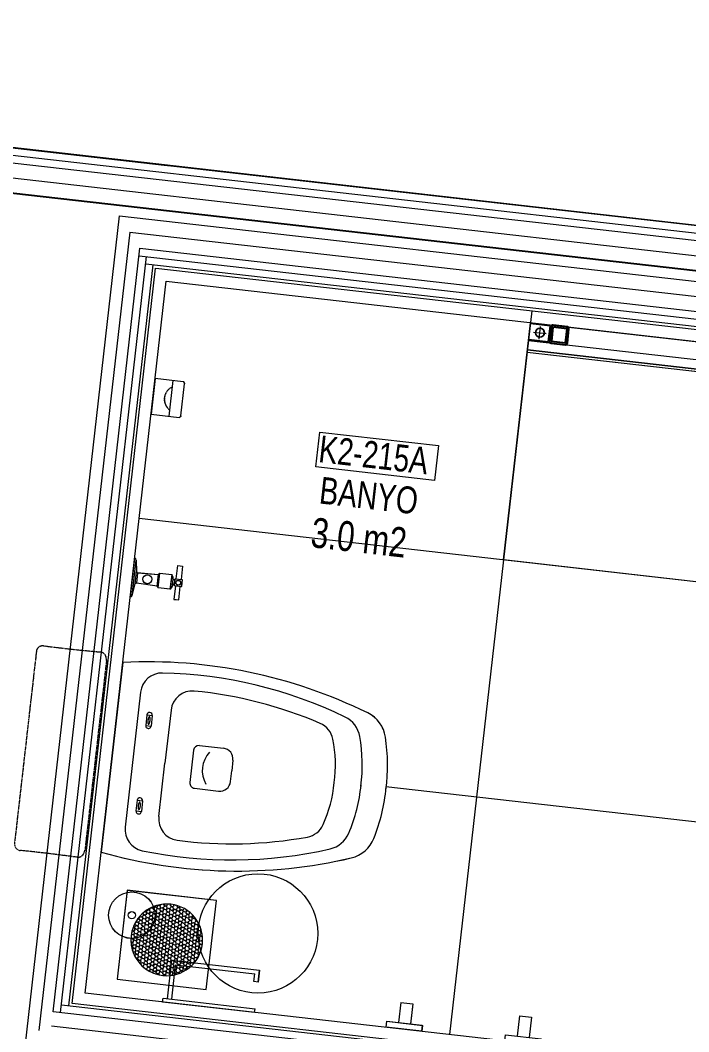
# Model space of a CAD drawing. Header units: millimetres. Extents: x 26282 to 30760, y 1404 to 4574.
# Drawn here: x 29489.9 to 29601.8, y 3844.7 to 4014.1 of the extents above; entities that cross this region are included whole.
import ezdxf

# ---------------------------------------------------------------- set-up
doc = ezdxf.new("R2010")
doc.units = ezdxf.units.MM
doc.header["$LTSCALE"] = 0.25
doc.set_wipeout_variables(frame=1)
doc.linetypes.add('HIDDEN', pattern=[0.375, 0.25, -0.125])
doc.linetypes.add('HIDDEN2', pattern=[4.7625, 3.175, -1.5875])
for name, color, linetype, lineweight in [('(YP-ZC) A-FURNITURE', 33, 'Continuous', 20), ('(YP-ZC) A-LW13', 148, 'Continuous', 13), ('(YP-ZC) A-SANITARY', 120, 'Continuous', 20), ('AB-DUV', 4, 'Continuous', 50), ('FLOOR_MARBLE (3RDF)', 67, 'Continuous', 13), ('FLOOR_METAL (3RDF)', 252, 'Continuous', 13), ('FURNITURE (3RDF)', 43, 'Continuous', 20), ('ID-ALCIPAN', 124, 'Continuous', 20), ('ID-HATCH', 252, 'Continuous', 18), ('LIGHTENING FIXTURE (3RDF)', 50, 'Continuous', 20), ('METAL PROFILE (3RDF)', 251, 'Continuous', 18), ('MIRROR (3RDF)', 150, 'Continuous', 9), ('SANITARY (3RDF)', 153, 'Continuous', 20), ('SANITARY-ACCESSORIES(3RDF)', 2, 'Continuous', 9), ('TEXT-GNRL (3RDF)', 254, 'Continuous', 15), ('WALL CLADDING (3RDF)', 43, 'Continuous', 13), ('WALLPAPER (3RDF)', 63, 'Continuous', 13)]:
    doc.layers.add(name, color=color, linetype=linetype, lineweight=lineweight)
doc.layers.add('ID-PROFIL', color=145, linetype='Continuous')
doc.layers.add('WALL COVERING_MARBLE (3RDF)', color=246, linetype='Continuous')
doc.styles.add('M-IKI-50', font='arial.ttf', dxfattribs={"width": 0.75, "height": 10})
doc.styles.add('M-UC-50', font='arial.ttf', dxfattribs={"width": 0.75, "height": 15})
doc.linetypes.add('BATTING', pattern='A,0.0001,-0.1,[134,ltypeshp.shx,S=0.1,R=0,X=-0.1,Y=0],-0.2,[134,ltypeshp.shx,S=0.1,R=180,X=0.1,Y=0],-0.1', length=0.4001)

# ---------------------------------------------------------------- blocks, each defined once
blk = doc.blocks.new('toilet-8')
at = {"linetype": 'HIDDEN2', "ltscale": 0.75}
for p, q in [((179.6, 146.9), (-179.6, 146.9)), ((177.8, 15.4), (-177.8, 15.3))]:
    blk.add_line(p, q, dxfattribs=at)
for centre, radius, start, end in [((-3287.8, 98.6), 3096.4, 358.6996, 0.6706), ((-179.6, 134.9), 12, 90, 180.4563), ((179.6, 134.9), 12, 359.5437, 90), ((3286.3, 98.6), 3094.9, 179.3293, 181.2997), ((-180, 28.3), 12.2, 180, 258.5511), ((180, 28.4), 12.2, 281.4485, 0)]:
    blk.add_arc(centre, radius, start, end, dxfattribs=at)
at = {"ltscale": 0.75}
for start, end in [(257.5234, 257.8437), (282.1814, 282.5025)]:
    blk.add_arc((-0.2, 839.8), 843.4, start, end, dxfattribs=at)
blk.add_wipeout([(186.2, -249.7), (189.7, -191), (189.4, -132.2), (185.4, -73.6), (177.8, -15.3), (-177.8, -15.4), (-185.4, -73.7), (-189.4, -132.3), (-189.6, -191), (-186.2, -249.7), (-179.9, -302.6), (-168.2, -365.8), (-153.8, -422.7), (-135.7, -478.6), (-119.9, -502.6), (-94.8, -516.4), (-47, -525.7), (0, -528.2), (47, -525.7), (94.8, -516.4), (119.9, -502.6), (135.8, -478.6), (153.8, -422.7), (168.2, -365.7), (179, -308)])
for p, q in [((177.8, -15.3), (-177.8, -15.4)), ((126.6, -54.3), (-126.6, -54.3)), ((-94.2, -70.8), (-94.2, -80.8)), ((-74.2, -70.8), (-94.2, -70.8)), ((-94.2, -70.8), (-94.2, -80.8)), ((-74.2, -70.8), (-74.2, -80.8)), ((-74.2, -70.8), (-74.2, -80.8)), ((85.8, -70.8), (65.8, -70.8)), ((65.8, -70.8), (65.8, -80.8)), ((85.8, -70.8), (85.8, -80.8)), ((-74.2, -80.8), (-94.2, -80.8)), ((85.8, -80.8), (65.8, -80.8)), ((-99.8, -114.3), (0, -114.3)), ((99.8, -114.3), (0, -114.3)), ((30, -164.3), (-30, -164.3)), ((30, -164.3), (-30, -164.3)), ((-40, -174.3), (-40, -219.3)), ((-40, -174.3), (-40, -219.3)), ((40, -174.3), (40, -219.3)), ((40, -174.3), (40, -219.3)), ((-20, -239.3), (0, -239.3)), ((-20, -239.3), (0, -239.3)), ((20, -239.3), (0, -239.3)), ((20, -239.3), (0, -239.3))]:
    blk.add_line(p, q)
for points in [[(-84.2, -77.8, 0.029458), (-81.3, -77.6, 0.040147), (-79.2, -77.2, 0.081563), (-77.5, -76.4, 0.246563), (-77.2, -75.8, 0.246563), (-77.5, -75.2, 0.081563), (-79.2, -74.4, 0.040147), (-81.3, -74, 0.029458), (-84.2, -73.8, 0.029458), (-87.1, -74, 0.040147), (-89.1, -74.4, 0.081563), (-90.9, -75.2, 0.246563), (-91.2, -75.8, 0.246563), (-90.9, -76.4, 0.081563), (-89.1, -77.2, 0.040147), (-87.1, -77.6, 0.029458)], [(75.8, -77.8, 0.029458), (78.7, -77.6, 0.040147), (80.8, -77.2, 0.081563), (82.5, -76.4, 0.246563), (82.8, -75.8, 0.246563), (82.5, -75.2, 0.081563), (80.8, -74.4, 0.040147), (78.7, -74, 0.029458), (75.8, -73.8, 0.029458), (72.9, -74, 0.040147), (70.9, -74.4, 0.081563), (69.1, -75.2, 0.246563), (68.8, -75.8, 0.246563), (69.1, -76.4, 0.081563), (70.9, -77.2, 0.040147), (72.9, -77.6, 0.029458)]]:
    blk.add_lwpolyline(points, format="xyb", close=True)
for centre, radius, start, end in [((740.1, -165.6), 930.1, 170.7059, 199.665), ((-740.1, -165.6), 930.1, 340.335, 9.299), ((-126.6, -94.3), 40, 90, 174.699), ((126.6, -94.3), 40, 5.301, 90), ((-94.2, -75.8), 5, 90, 270), ((-74.2, -75.8), 5, 270, 90), ((65.8, -75.8), 5, 90, 270), ((85.8, -75.8), 5, 270, 90), ((646.4, -166), 816.3, 174.699, 199.4195), ((-646.4, -166), 816.3, 340.5805, 5.301), ((-99.8, -154.3), 40, 90, 177.9801), ((99.8, -154.3), 40, 2.0199, 90), ((646.4, -166), 786.3, 179.0431, 196.7797), ((-30, -174.3), 10, 90, 180), ((-30, -174.3), 10, 90, 180), ((30, -174.3), 10, 0, 90), ((30, -174.3), 10, 0, 90), ((-646.4, -166), 786.3, 343.2203, 0.9569), ((0, -234.5), 50, 53.1301, 126.8699), ((-20, -219.3), 20, 180, 270), ((-20, -219.3), 20, 180, 270), ((20, -219.3), 20, 270, 0), ((20, -219.3), 20, 270, 0), ((-68.1, -381.5), 40, 196.7797, 252.4588), ((68.1, -381.5), 40, 287.5412, 343.2203), ((-4.2, -179.2), 252.1, 252.4588, 270.9518), ((4.2, -179.2), 252.1, 269.0482, 287.5412), ((-76.3, -420.8), 50, 199.4195, 253.3801), ((76.3, -420.8), 50, 286.6199, 340.5805), ((-4.2, -179.2), 302.1, 253.3801, 270.9518), ((4.2, -179.2), 302.1, 269.0482, 286.6199), ((-79.2, -458.4), 60, 199.665, 254.9779), ((79.3, -458.4), 60, 285.0221, 340.335), ((-4.2, -178.7), 349.6, 254.9779, 270.9518), ((4.2, -178.7), 349.6, 269.0482, 285.0221)]:
    blk.add_arc(centre, radius, start, end)
blk = doc.blocks.new('A$C6BA37630')
for p, q in [((200, 260.2), (200, 139.8)), ((139.8, 200), (260.2, 200))]:
    blk.add_line(p, q)
for radius in [200, 185, 37.5, 23]:
    blk.add_circle((200, 200), radius)
blk = doc.blocks.new('40x40 profil')
at = {"layer": 'ID-PROFIL'}
h = blk.add_hatch(color=256, dxfattribs=at)
h.paths.add_polyline_path([(1.6, 4), (-1.6, 4, 0.414214), (-2, 3.6), (-2, 0.4, 0.414214), (-1.6, 0), (1.6, 0, 0.414214), (2, 0.4), (2, 3.6, 0.414214)])
h.paths.add_polyline_path([(1.6, 3.6), (-1.6, 3.6), (-1.6, 0.4), (1.6, 0.4)], flags=16)
blk.add_lwpolyline([(1.6, 4), (-1.6, 4, 0.414214), (-2, 3.6), (-2, 0.4, 0.414214), (-1.6, 0), (1.6, 0, 0.414214), (2, 0.4), (2, 3.6, 0.414214)], format="xyb", close=True, dxfattribs=at)
blk.add_lwpolyline([(1.6, 3.6), (-1.6, 3.6), (-1.6, 0.4), (1.6, 0.4)], close=True, dxfattribs=at)
blk = doc.blocks.new('BANYOTEZGAH-214-215')
at = {"layer": '(YP-ZC) A-FURNITURE', "elevation": 0}
blk.add_lwpolyline([(3.18, 39.78), (3.18, 0), (43.18, 0), (43.18, 100), (3.18, 100), (3.18, 60.22)], dxfattribs=at)
at = {"layer": 'LIGHTENING FIXTURE (3RDF)'}
for p, q in [((41.68, 99.32, 0), (41.68, 97.22, 0)), ((40.63, 98.27, 0), (42.73, 98.27, 0)), ((40.63, 1.73, 0), (42.73, 1.73, 0)), ((41.68, 0.68, 0), (41.68, 2.78, 0))]:
    blk.add_line(p, q, dxfattribs=at)
for centre in [(41.68, 98.27, 0), (41.68, 1.73, 0)]:
    blk.add_circle(centre, 0.75, dxfattribs=at)
at = {"layer": 'MIRROR (3RDF)', "elevation": 0}
blk.add_lwpolyline([(38.18, 0), (38.58, 0), (38.58, 100), (38.18, 100)], close=True, dxfattribs=at)
at = {"layer": 'MIRROR (3RDF)', "color": 8, "extrusion": (-3.12201e-07, 1.27097e-10, 1), "elevation": 0}
blk.add_lwpolyline([(40.38, 96.7), (42.98, 96.7), (42.98, 100), (43.18, 100), (43.18, 96.5), (40.18, 96.5), (40.18, 100), (40.38, 100)], close=True, dxfattribs=at)
at = {"layer": 'MIRROR (3RDF)', "color": 8, "extrusion": (-3.12201e-07, -1.27097e-10, 1), "elevation": 0}
blk.add_lwpolyline([(40.38, 3.3), (42.98, 3.3), (42.98, 0), (43.18, 0), (43.18, 3.5), (40.18, 3.5), (40.18, 0), (40.38, 0)], close=True, dxfattribs=at)
at = {"layer": 'WALL CLADDING (3RDF)', "elevation": 0}
blk.add_lwpolyline([(38.58, 0), (40.18, 0), (40.18, 100), (38.58, 100)], close=True, dxfattribs=at)
at = {"layer": '(YP-ZC) A-SANITARY', "extrusion": (0, 4.79947e-07, -1), "xscale": 0.0900000000000004, "yscale": 0.0900000000000004, "zscale": -0.0900000000000004, "rotation": 270}
blk.add_blockref('A$C6BA37630', (-36, 68, 0), dxfattribs=at)
at = {"layer": 'METAL PROFILE (3RDF)', "xscale": 0.7499999999863942, "yscale": 0.7499999999863942, "zscale": 0.7499999999863942, "rotation": 90}
blk.add_blockref('40x40 profil', (43.18, 95, 0), dxfattribs=at)
at = {"layer": 'METAL PROFILE (3RDF)', "extrusion": (0, 0, -1), "xscale": 0.7499999999863942, "yscale": 0.7499999999863942, "zscale": -0.7499999999863942, "rotation": 270}
for p in [(-43.18, 50, 0), (-43.18, 5, 0)]:
    blk.add_blockref('40x40 profil', p, dxfattribs=at)
blk = doc.blocks.new('A$C055F08BB')
for radius in [3.9, 0.6]:
    blk.add_circle((3.9, 3.9), radius)
blk = doc.blocks.new('A$C68A34A02')
for p, q in [((0, 7.1), (15.5, 7.1)), ((0, 7.1), (0, 6.5)), ((15.5, 7.1), (15.5, 6.5)), ((0, 6.5), (15.5, 6.5)), ((0.7, 0), (0.7, 6.5)), ((1.4, 0.7), (1.4, 6.5)), ((15.5, 2), (14.8, 2)), ((14.8, 2), (14.8, 0.7)), ((15.5, 2), (15.5, 0)), ((15.5, 0), (15.5, 2)), ((1.4, 0.7), (14.8, 0.7)), ((0.7, 0), (15.5, 0))]:
    blk.add_line(p, q)
blk = doc.blocks.new('Trap - Trap1-5318465-Floor Plan_H_06_Sixth Floor')
h = blk.add_hatch()
h.set_pattern_fill('HEX', color=253)
h.set_pattern_definition([(0, (126438.354, 1242.9096), (0, 5.49926132), [3.175, -6.35]), (120, (126438.354, 1242.9096), (-4.7625, -2.74963066), [3.175, -6.35]), (60, (126441.529, 1242.9096), (-4.7625, 2.74963066), [3.175, -6.35])])
edge = h.paths.add_edge_path()
edge.add_arc((0, 0), 60, 0, 180)
edge.add_arc((0, 0), 60, 180, 360)
at = {"color": 253}
for p, q in [((75, 75), (-75, 75)), ((-75, 75), (-75, -75)), ((75, -75), (75, 75)), ((-75, -75), (75, -75))]:
    blk.add_line(p, q, dxfattribs=at)
for start, end in [(0, 180), (180, 0)]:
    blk.add_arc((0, 0), 60, start, end, dxfattribs=at)
blk = doc.blocks.new('A$C7D3635DC')
at = {"linetype": 'Continuous', "lineweight": 0}
for p, q in [((-0.23, 3.01), (-0.51, 1.03)), ((-0.23, 3.01), (-0.23, -2.95)), ((0.04, 3.28), (0.04, -3.22)), ((-7.06, 0.43), (-6.76, 0.43)), ((-6.41, -1.22), (-6.41, 1.28)), ((-6.41, 1.28), (-4.41, 1.28)), ((-4.41, 1.28), (-4.41, -1.22)), ((-7.06, -0.37), (-6.76, -0.37)), ((-4.41, -1.22), (-6.41, -1.22)), ((-0.23, -2.95), (-0.51, -0.97))]:
    blk.add_line(p, q, dxfattribs=at)
for p, q in [((-6.76, 0.55), (-6.76, -0.48)), ((-6.69, 0.8), (-6.41, 1.28)), ((-4.21, 1.08), (-4.41, 1.28)), ((-4.21, 1.08), (-4.21, -1.02)), ((-4.21, 0.99), (-0.71, 0.88)), ((-6.69, -0.74), (-6.41, -1.22)), ((-4.21, -1.02), (-4.41, -1.22)), ((-4.21, -0.93), (-0.71, -0.82))]:
    blk.add_line(p, q)
at = {"linetype": 'Continuous', "lineweight": 0, "flags": 128}
for points in [[(-7.26, 0.63), (-7.26, 2.88), (-8.06, 2.88), (-8.06, 0.63)], [(-7.26, -0.57), (-7.26, -2.82), (-8.06, -2.82), (-8.06, -0.57)]]:
    blk.add_lwpolyline(points, dxfattribs=at)
at = {"linetype": 'Continuous', "lineweight": 0}
blk.add_lwpolyline([(-7.08, -0.57), (-8.24, -0.57, -0.414214), (-8.26, -0.55), (-8.26, 0.61, -0.414214), (-8.24, 0.63), (-7.08, 0.63, -0.414214), (-7.06, 0.61), (-7.06, -0.55, -0.414214)], format="xyb", close=True, dxfattribs=at)
blk.add_lwpolyline([(-0.51, 1.03), (-0.51, -0.97), (-0.71, -0.82), (-0.71, 0.88)], close=True, dxfattribs=at)
blk.add_circle((-7.66, 0.03), 0.4, dxfattribs=at)
at = {"ltscale": 0.5}
blk.add_circle((-2.46, 0.03), 0.75, dxfattribs=at)
at = {"linetype": 'Continuous', "lineweight": 0}
for centre, radius, start, end in [((0.04, 3.01), 0.271, 90, 180), ((-7.66, 0.03), 0.65, 157.3801, 202.6199), ((0.04, -2.95), 0.271, 180, 270)]:
    blk.add_arc(centre, radius, start, end, dxfattribs=at)
for centre, start, end in [((-6.26, 0.55), 149.6579, 180), ((-6.26, -0.48), 180, 210.3421)]:
    blk.add_arc(centre, 0.5, start, end)
blk = doc.blocks.new('A$C6FF01A94')
at = {"layer": 'SANITARY-ACCESSORIES(3RDF)'}
for p, q in [((0, 0), (0, 4.7)), ((0.3, 5), (5.7, 5)), ((6, 4.7), (6, 0)), ((6, 3), (0, 3)), ((6, 0), (0, 0))]:
    blk.add_line(p, q, dxfattribs=at)
for centre, start, end in [((0.3, 4.7), 90, 180), ((5.7, 4.7), 0, 90)]:
    blk.add_arc(centre, 0.3, start, end, dxfattribs=at)
at = {"layer": 'SANITARY-ACCESSORIES(3RDF)', "linetype": 'HIDDEN'}
blk.add_arc((3, 4.21), 2.28, 211.8906, 328.1094, dxfattribs=at)
blk = doc.blocks.new('A$C1F2C7FBF')
for p, q in [((-0.006, 1), (-0.006, 2)), ((-0.006, 2), (1.699, 2)), ((-0.006, 1), (1.699, 1))]:
    blk.add_line(p, q)
blk.add_lwpolyline([(1.699, 3), (2.199, 3), (2.199, 0), (1.699, 0)], close=True)
blk = doc.blocks.new('A$C187D15ED')
at = {"layer": '(YP-ZC) A-LW13', "ltscale": 0.25}
for p, q in [((9920.27, 3637.1, 0), (9936.08, 3776.28, 0)), ((9920.27, 3637.09, 0), (9936.09, 3776.28, 0)), ((9920.27, 3637.1, 0), (9936.08, 3776.28, 0)), ((9920.27, 3637.09, 0), (9936.09, 3776.28, 0)), ((9936.1, 3776.28, 0), (10126.76, 3754.61, 0))]:
    blk.add_line(p, q, dxfattribs=at)
at = {"layer": 'FLOOR_MARBLE (3RDF)', "elevation": 0}
for points in [[(10005.13, 3760.38), (9991.35, 3639.18)], [(10099.76, 3707.36), (9939.39, 3725.6)]]:
    blk.add_lwpolyline(points, dxfattribs=at)
at = {"layer": 'FLOOR_MARBLE (3RDF)'}
blk.add_lwpolyline([(10095.3, 3667.62), (9934.93, 3685.86)], dxfattribs=at)
at = {"layer": 'ID-ALCIPAN', "ltscale": 0.25}
for p, q in [((10127.81, 3763.8, 0), (9729.56, 3809.06, 0)), ((9944.09, 3784.68, 0), (9729.56, 3809.06, 0)), ((10127.67, 3762.56, 0), (9729.42, 3807.82, 0)), ((10127.53, 3761.32, 0), (9729.28, 3806.58, 0)), ((9924.97, 3642.99, 0), (9939.5, 3770.86, 0)), ((9924.97, 3642.99, 0), (9939.5, 3770.86, 0)), ((9939.51, 3770.86, 0), (10109.81, 3751.51, 0)), ((9926.21, 3642.85, 0), (9940.6, 3769.48, 0)), ((9926.21, 3642.85, 0), (9940.6, 3769.48, 0)), ((9939.36, 3769.62, 0), (10108.43, 3750.41, 0)), ((9940.47, 3768.23, 0), (10107.05, 3749.3, 0)), ((9927.59, 3643.95, 0), (9941.7, 3768.09, 0)), ((9927.59, 3643.95, 0), (9941.7, 3768.09, 0)), ((10017.19, 3632.51), (9924.97, 3642.99)), ((10018.57, 3633.61), (9926.35, 3644.09))]:
    blk.add_line(p, q, dxfattribs=at)
at = {"layer": 'ID-HATCH', "linetype": 'BATTING', "lineweight": 0, "ltscale": 4.5}
for p, q in [((10127.24, 3758.83, 0), (9728.99, 3804.09, 0)), ((9937.79, 3773.57, 0), (9922.6, 3639.84, 0)), ((9937.79, 3773.57, 0), (9922.6, 3639.84, 0)), ((9937.8, 3773.57, 0), (10111.67, 3753.81, 0)), ((10015.67, 3630.22), (9924.69, 3640.55))]:
    blk.add_line(p, q, dxfattribs=at)
at = {"layer": 'ID-PROFIL'}
blk.add_line((10126.96, 3756.35, 0), (9728.71, 3801.61, 0), dxfattribs=at)
at = {"layer": 'TEXT-GNRL (3RDF)', "linetype": 'Continuous', "elevation": 0}
blk.add_lwpolyline([(9969.64, 3740.06), (9989.5, 3737.81), (9988.83, 3731.98), (9968.98, 3734.24)], close=True, dxfattribs=at)
at = {"layer": 'WALL COVERING_MARBLE (3RDF)', "lineweight": 0}
for p, q in [((9928.14, 3644.35, 0), (9942.14, 3767.54, 0)), ((9942.15, 3767.54, 0), (10106.5, 3748.86, 0)), ((9930.35, 3646.11, 0), (9943.9, 3765.33, 0)), ((9943.91, 3765.33, 0), (10104.27, 3747.1, 0)), ((10021.33, 3635.77), (9930.35, 3646.11, 0)), ((10019.12, 3634.01), (9928.14, 3644.35, 0))]:
    blk.add_line(p, q, dxfattribs=at)
at = {"layer": 'WALLPAPER (3RDF)'}
for p in [(10125.1, 3764.21, 0), (9944.1, 3784.78, 0)]:
    blk.add_line(p, (9732.55, 3808.82, 0), dxfattribs=at)
at = {"layer": 'FURNITURE (3RDF)', "xscale": -0.9999999999999994, "rotation": 263.5167870217372}
blk.add_blockref('BANYOTEZGAH-214-215', (10000.04, 3715.49, 0), dxfattribs=at)
at = {"layer": 'SANITARY (3RDF)', "linetype": 'Continuous', "lineweight": 5, "extrusion": (-3.47381e-08, 3.93321e-09, 1), "rotation": 173.5402151227802}
blk.add_blockref('A$C7D3635DC', (9938.32, 3715.74, 0), dxfattribs=at)
at = {"layer": 'SANITARY-ACCESSORIES(3RDF)'}
for name, p, xscale, rotation in [('A$C6FF01A94', (9941.38, 3743.07, 0), -1, 263.5402151227804), ('A$C68A34A02', (9944.11, 3651.69, 0), -0.9999999999999872, 173.5167870217371)]:
    blk.add_blockref(name, p, dxfattribs=dict(at, xscale=xscale, rotation=rotation))
at = {"layer": 'SANITARY-ACCESSORIES(3RDF)', "xscale": 1.999999999999998, "yscale": 1.999999999999998, "zscale": 1.999999999999998, "rotation": 263.5167870217372}
for p in [(9981.21, 3644.76, 0), (10001.09, 3642.5, 0)]:
    blk.add_blockref('A$C1F2C7FBF', p, dxfattribs=at)
at = {"layer": 'TEXT-GNRL (3RDF)', "linetype": 'Continuous', "width": 0.75}
for s, height, style, p in [('K2-215A', 4.5, 'M-UC-50', (9969.27, 3735.06, 0)), ('BANYO', 4.5, 'M-UC-50', (9969.38, 3728.14, 0)), ('3.0 m2', 5, 'M-IKI-50', (9967.94, 3720.83, 0))]:
    blk.add_text(s, height=height, rotation=353.5168, dxfattribs=dict(at, style=style)).set_placement(p)
at = {"layer": 'SANITARY (3RDF)', "linetype": 'Continuous', "lineweight": 5, "xscale": 0.0900000000000001, "yscale": 0.0900000000000001, "zscale": 0.0900000000000001, "rotation": 83.50125062346379}
blk.add_blockref('toilet-8', (9933.47, 3685.76, 0), dxfattribs=at)
at = {"layer": 'SANITARY-ACCESSORIES(3RDF)'}
blk.add_circle((9959.27, 3656.1, 0), 10, dxfattribs=at)
at = {"layer": 'FLOOR_METAL (3RDF)', "xscale": 0.1000000000000618, "yscale": 0.1000000000000618, "zscale": 0.1000000000000618, "rotation": 83.51678702173723}
blk.add_blockref('Trap - Trap1-5318465-Floor Plan_H_06_Sixth Floor', (9944, 3655.02, 0), dxfattribs=at)
at = {"layer": 'SANITARY-ACCESSORIES(3RDF)', "rotation": 353.5168917985383}
blk.add_blockref('A$C055F08BB', (9933.84, 3655.72, 0), dxfattribs=at)

msp = doc.modelspace()

# ---------------------------------------------------------------- block references
at = {"layer": 'AB-DUV', "ltscale": 100}
msp.add_blockref('A$C187D15ED', (19570.424, 205.028, 5.126), dxfattribs=at)

# ---------------------------------------------------------------- next in the draw order: hatches: boundary and pattern name
at = {"layer": 'FLOOR_METAL (3RDF)'}
h = msp.add_hatch(dxfattribs=at)
h.set_pattern_fill('HEX', color=253, scale=0.1, angle=83.51679)
h.set_pattern_definition([(83.516787, (30818.5699, 16437.05734), (-0.546409343, 0.062093316), [0.3175, -0.635]), (203.516787, (30818.5699, 16437.05734), (0.219430282, -0.50425103), [0.3175, -0.635]), (143.516787, (30818.60574, 16437.3728), (-0.32697906, -0.442157714), [0.3175, -0.635])])
edge = h.paths.add_edge_path()
edge.add_arc((29514.424, 3860.046), 6, 83.51679, 263.51679)
edge.add_arc((29514.424, 3860.046), 6, 263.51679, 443.51679)
at = {"layer": 'ID-PROFIL'}
h = msp.add_hatch(color=256, dxfattribs=at)
h.paths.add_polyline_path([(29578.779, 3960.012), (29581.164, 3959.741, 0.4142136), (29581.496, 3960.005), (29581.767, 3962.39, 0.4142136), (29581.502, 3962.721), (29579.118, 3962.992, 0.4142136), (29578.786, 3962.728), (29578.515, 3960.344, 0.4142136)])
h.paths.add_polyline_path([(29578.813, 3960.31), (29581.198, 3960.039), (29581.469, 3962.423), (29579.084, 3962.694)], flags=16)

# ---------------------------------------------------------------- next in the draw order: linework, layer by layer
at = {"layer": '(YP-ZC) A-FURNITURE', "elevation": 5.126}
msp.add_lwpolyline([(29610.354, 3919.185), (29570.825, 3923.677), (29575.342, 3963.422), (29674.702, 3952.13), (29670.186, 3912.386), (29630.656, 3916.878)], dxfattribs=at)
at = {"layer": 'FLOOR_METAL (3RDF)', "color": 253}
for p, q in [((29507.819, 3868.344, 5.126), (29506.125, 3853.44, 5.126)), ((29522.723, 3866.651, 5.126), (29507.819, 3868.344, 5.126)), ((29521.029, 3851.747, 5.126), (29522.723, 3866.651, 5.126)), ((29506.125, 3853.44, 5.126), (29521.029, 3851.747, 5.126))]:
    msp.add_line(p, q, dxfattribs=at)
for start, end in [(83.51679, 263.51679), (263.51679, 83.51679)]:
    msp.add_arc((29514.424, 3860.046, 5.126), 6, start, end, dxfattribs=at)
at = {"layer": 'ID-PROFIL', "elevation": 5.126}
msp.add_lwpolyline([(29578.779, 3960.012), (29581.164, 3959.741, 0.4142136), (29581.496, 3960.005), (29581.767, 3962.39, 0.4142136), (29581.502, 3962.721), (29579.118, 3962.992, 0.4142136), (29578.786, 3962.728), (29578.515, 3960.344, 0.4142136)], format="xyb", close=True, dxfattribs=at)
msp.add_lwpolyline([(29578.813, 3960.31), (29581.198, 3960.039), (29581.469, 3962.423), (29579.084, 3962.694)], close=True, dxfattribs=at)
at = {"layer": 'LIGHTENING FIXTURE (3RDF)'}
for p, q in [((29575.85, 3961.855, 5.126), (29577.936, 3961.617, 5.126)), ((29576.774, 3960.693, 5.126), (29577.012, 3962.78, 5.126))]:
    msp.add_line(p, q, dxfattribs=at)
msp.add_circle((29576.893, 3961.736, 5.126), 0.75, dxfattribs=at)
at = {"layer": 'MIRROR (3RDF)', "color": 8, "extrusion": (-3.53775e-08, -3.1019e-07, 1), "elevation": 5.124}
msp.add_lwpolyline([(29578.304, 3960.267), (29578.599, 3962.85), (29575.319, 3963.223), (29575.342, 3963.422), (29578.82, 3963.026), (29578.48, 3960.046), (29575.003, 3960.442), (29575.026, 3960.641)], close=True, dxfattribs=at)
at = {"layer": 'MIRROR (3RDF)', "elevation": 5.126}
msp.add_lwpolyline([(29574.777, 3958.454), (29574.822, 3958.851), (29674.183, 3947.56), (29674.137, 3947.162)], close=True, dxfattribs=at)
at = {"layer": 'SANITARY (3RDF)', "linetype": 'Continuous', "lineweight": 0, "extrusion": (-3.47381e-08, 3.93321e-09, 1)}
for p, q in [((29508.329, 3917.507, 5.126), (29509.06, 3923.965, 5.126)), ((29508.628, 3917.745, 5.126), (29509.299, 3923.666, 5.126)), ((29509.299, 3923.666, 5.126), (29509.353, 3921.668, 5.126)), ((29512.975, 3918.993, 5.126), (29513.257, 3921.477, 5.126)), ((29513.257, 3921.477, 5.126), (29515.244, 3921.252, 5.126)), ((29515.244, 3921.252, 5.126), (29514.963, 3918.768, 5.126)), ((29508.628, 3917.745, 5.126), (29509.128, 3919.681, 5.126)), ((29514.963, 3918.768, 5.126), (29512.975, 3918.993, 5.126)), ((29515.704, 3919.54, 5.126), (29515.406, 3919.574, 5.126)), ((29515.794, 3920.335, 5.126), (29515.496, 3920.368, 5.126))]:
    msp.add_line(p, q, dxfattribs=at)
at = {"layer": 'SANITARY (3RDF)', "extrusion": (-3.47381e-08, 3.93321e-09, 1)}
for p, q in [((29513.025, 3921.209, 5.126), (29509.535, 3921.496, 5.126)), ((29512.799, 3919.213, 5.126), (29513.036, 3921.302, 5.126)), ((29513.036, 3921.302, 5.126), (29513.257, 3921.477, 5.126)), ((29515.47, 3920.743, 5.126), (29515.244, 3921.252, 5.126)), ((29512.81, 3919.307, 5.126), (29509.344, 3919.807, 5.126)), ((29512.799, 3919.213, 5.126), (29512.975, 3918.993, 5.126)), ((29515.296, 3919.215, 5.126), (29514.963, 3918.768, 5.126)), ((29515.393, 3919.458, 5.126), (29515.509, 3920.484, 5.126))]:
    msp.add_line(p, q, dxfattribs=at)
at = {"layer": 'SANITARY (3RDF)', "linetype": 'HIDDEN2', "ltscale": 0.75}
msp.add_line((29492.59, 3908.347, 5.126), (29488.93, 3876.224, 5.126), dxfattribs=at)
at = {"layer": 'SANITARY (3RDF)', "linetype": 'Continuous', "lineweight": 0, "extrusion": (-3.47381e-08, 3.93321e-09, 1), "elevation": 5.125, "flags": 128}
for points in [[(29516.015, 3920.511), (29516.269, 3922.747), (29517.063, 3922.657), (29516.81, 3920.421)], [(29515.88, 3919.319), (29515.627, 3917.083), (29516.422, 3916.993), (29516.675, 3919.229)]]:
    msp.add_lwpolyline(points, dxfattribs=at)
at = {"layer": 'SANITARY (3RDF)', "linetype": 'Continuous', "lineweight": 0, "extrusion": (-3.47381e-08, 3.93321e-09, 1), "elevation": 5.125}
msp.add_lwpolyline([(29509.128, 3919.681), (29509.353, 3921.668), (29509.535, 3921.496), (29509.344, 3919.807)], close=True, dxfattribs=at)
msp.add_lwpolyline([(29515.837, 3920.531), (29516.989, 3920.401, -0.4142136), (29517.007, 3920.379), (29516.876, 3919.226, -0.4142136), (29516.854, 3919.208), (29515.702, 3919.339, -0.4142136), (29515.684, 3919.361), (29515.814, 3920.514, -0.4142136)], format="xyb", close=True, dxfattribs=at)
at = {"layer": 'SANITARY (3RDF)', "ltscale": 0.5, "extrusion": (-3.47381e-08, 3.93321e-09, 1)}
msp.add_circle((29511.178, 3920.455, 5.125), 0.75, dxfattribs=at)
at = {"layer": 'SANITARY (3RDF)', "linetype": 'Continuous', "lineweight": 0, "extrusion": (-3.47381e-08, 3.93321e-09, 1)}
msp.add_circle((29516.345, 3919.87, 5.125), 0.4, dxfattribs=at)
for centre, radius, start, end in [((29509.029, 3923.696, 5.125), 0.271, 353.54022, 83.54022), ((29516.345, 3919.87, 5.125), 0.65, 330.92035, 16.16008), ((29508.359, 3917.776, 5.125), 0.271, 263.54022, 353.54022)]:
    msp.add_arc(centre, radius, start, end, dxfattribs=at)
at = {"layer": 'SANITARY (3RDF)', "extrusion": (-3.47381e-08, 3.93321e-09, 1)}
for centre, start, end in [((29515.012, 3920.54, 5.125), 353.54022, 23.88236), ((29514.896, 3919.514, 5.125), 323.19807, 353.54022)]:
    msp.add_arc(centre, 0.5, start, end, dxfattribs=at)
at = {"layer": 'SANITARY (3RDF)', "linetype": 'HIDDEN2', "ltscale": 0.75}
for centre, radius, start, end in [((29493.663, 3908.225, 5.126), 1.08, 83.04491, 173.50125), ((29528.556, 4185.658, 5.126), 278.539, 262.83053, 264.80094), ((29461.591, 3597.791, 5.126), 278.677, 82.20084, 84.1718), ((29499.533, 3874.984, 5.126), 1.101, 263.50125, 342.0523)]:
    msp.add_arc(centre, radius, start, end, dxfattribs=at)
at = {"layer": 'SANITARY (3RDF)', "ltscale": 0.75}
msp.add_arc((29428.799, 3899.326, 5.126), 75.906, 341.02464, 341.34497, dxfattribs=at)
at = {"layer": 'SANITARY-ACCESSORIES(3RDF)'}
for p, q in [((29512.478, 3954.058, 5.126), (29511.803, 3948.096, 5.126)), ((29517.149, 3953.529, 5.126), (29512.478, 3954.058, 5.126)), ((29515.459, 3953.72, 5.126), (29514.784, 3947.758, 5.126)), ((29516.805, 3947.831, 5.126), (29517.413, 3953.197, 5.126)), ((29511.803, 3948.096, 5.126), (29516.474, 3947.567, 5.126)), ((29515.232, 3856.64, 5.126), (29514.498, 3850.181, 5.126)), ((29515.232, 3856.64, 5.126), (29529.937, 3854.969, 5.126)), ((29515.848, 3855.865, 5.126), (29515.193, 3850.102, 5.126)), ((29515.848, 3855.865, 5.126), (29529.163, 3854.352, 5.126)), ((29529.711, 3852.981, 5.126), (29529.937, 3854.969, 5.126)), ((29529.937, 3854.969, 5.126), (29529.711, 3852.981, 5.126)), ((29529.016, 3853.061, 5.126), (29529.163, 3854.352, 5.126)), ((29529.711, 3852.981, 5.126), (29529.016, 3853.061, 5.126)), ((29513.735, 3849.664, 5.126), (29513.802, 3850.26, 5.126)), ((29513.735, 3849.664, 5.126), (29529.135, 3847.914, 5.126)), ((29513.802, 3850.26, 5.126), (29529.203, 3848.51, 5.126)), ((29553.627, 3849.569, 5.126), (29553.242, 3846.181, 5.126)), ((29553.627, 3849.569, 5.126), (29555.614, 3849.343, 5.126)), ((29529.135, 3847.914, 5.126), (29529.203, 3848.51, 5.126)), ((29555.614, 3849.343, 5.126), (29555.229, 3845.955, 5.126)), ((29573.499, 3847.311, 5.126), (29573.114, 3843.923, 5.126)), ((29573.499, 3847.311, 5.126), (29575.486, 3847.085, 5.126)), ((29575.486, 3847.085, 5.126), (29575.101, 3843.697, 5.126))]:
    msp.add_line(p, q, dxfattribs=at)
at = {"layer": 'SANITARY-ACCESSORIES(3RDF)', "elevation": 5.126}
msp.add_lwpolyline([(29557.216, 3845.73), (29557.103, 3844.736), (29551.142, 3845.413), (29551.254, 3846.407)], close=True, dxfattribs=at)
at = {"layer": 'SANITARY-ACCESSORIES(3RDF)'}
for radius in [3.9, 0.6]:
    msp.add_circle((29508.575, 3864.178, 5.126), radius, dxfattribs=at)
for centre, start, end in [((29517.115, 3953.231, 5.126), 353.54022, 83.54022), ((29516.507, 3947.865, 5.126), 263.54022, 353.54022)]:
    msp.add_arc(centre, 0.3, start, end, dxfattribs=at)
at = {"layer": 'SANITARY-ACCESSORIES(3RDF)', "linetype": 'HIDDEN'}
msp.add_arc((29516.32, 3950.603, 5.126), 2.283, 115.43078, 231.64965, dxfattribs=at)
at = {"layer": 'WALL CLADDING (3RDF)', "elevation": 5.126}
msp.add_lwpolyline([(29574.822, 3958.851), (29575.003, 3960.441), (29674.363, 3949.15), (29674.183, 3947.56)], close=True, dxfattribs=at)

# ---------------------------------------------------------------- next in the draw order: wipeouts: each hides what was drawn before it
msp.add_wipeout([(29528.12, 3904.895), (29522.91, 3905.802), (29517.652, 3906.378), (29512.369, 3906.621), (29507.081, 3906.529), (29503.466, 3874.733), (29508.597, 3873.456), (29513.799, 3872.504), (29519.05, 3871.883), (29524.33, 3871.595), (29529.123, 3871.623), (29534.892, 3872.021), (29540.132, 3872.733), (29545.317, 3873.774), (29547.617, 3874.946), (29549.11, 3877.051), (29550.43, 3881.23), (29551.132, 3885.408), (29551.388, 3889.637), (29551.042, 3894.006), (29550.06, 3896.393), (29548.082, 3898.052), (29543.264, 3900.233), (29538.318, 3902.105), (29533.263, 3903.662)]).translate(0, 0, 5.126).dxf.layer = 'SANITARY (3RDF)'

# ---------------------------------------------------------------- next in the draw order: linework, layer by layer
at = {"layer": 'SANITARY (3RDF)', "linetype": 'HIDDEN2', "ltscale": 0.75}
msp.add_line((29504.332, 3906.843, 5.126), (29500.717, 3875.046, 5.126), dxfattribs=at)
at = {"layer": 'SANITARY (3RDF)'}
for p, q in [((29507.081, 3906.529, 5.126), (29503.466, 3874.733, 5.126)), ((29510.046, 3901.554, 5.126), (29507.467, 3878.917, 5.126)), ((29511.105, 3897.741, 5.126), (29510.901, 3895.952, 5.126)), ((29511.105, 3897.741, 5.126), (29511.999, 3897.639, 5.126)), ((29511.999, 3897.639, 5.126), (29511.795, 3895.85, 5.126)), ((29515.138, 3898.549, 5.126), (29514.122, 3889.624, 5.126)), ((29510.901, 3895.952, 5.126), (29511.795, 3895.85, 5.126)), ((29519.894, 3892.59, 5.126), (29523.918, 3892.131, 5.126)), ((29519.894, 3892.59, 5.126), (29523.918, 3892.131, 5.126)), ((29518.898, 3891.797, 5.126), (29518.287, 3886.432, 5.126)), ((29518.898, 3891.797, 5.126), (29518.287, 3886.432, 5.126)), ((29513.105, 3880.699, 5.126), (29514.122, 3889.624, 5.126)), ((29525.503, 3890.139, 5.126), (29525.299, 3888.351, 5.126)), ((29525.503, 3890.139, 5.126), (29525.299, 3888.351, 5.126)), ((29525.096, 3886.562, 5.126), (29525.299, 3888.351, 5.126)), ((29525.096, 3886.562, 5.126), (29525.299, 3888.351, 5.126)), ((29519.079, 3885.436, 5.126), (29523.103, 3884.978, 5.126)), ((29519.079, 3885.436, 5.126), (29523.103, 3884.978, 5.126)), ((29509.475, 3883.433, 5.126), (29509.271, 3881.645, 5.126)), ((29509.475, 3883.433, 5.126), (29510.369, 3883.331, 5.126)), ((29509.475, 3883.433, 5.126), (29510.369, 3883.331, 5.126)), ((29510.369, 3883.331, 5.126), (29510.165, 3881.543, 5.126)), ((29509.271, 3881.645, 5.126), (29510.165, 3881.543, 5.126)), ((29509.271, 3881.645, 5.126), (29510.165, 3881.543, 5.126))]:
    msp.add_line(p, q, dxfattribs=at)
at = {"layer": 'SANITARY (3RDF)', "elevation": 5.126}
for points in [[(29511.629, 3896.775, 0.0294582), (29511.643, 3897.034, 0.0401468), (29511.627, 3897.224, 0.0815629), (29511.571, 3897.388, 0.2465632), (29511.521, 3897.422, 0.2465632), (29511.465, 3897.4, 0.0815629), (29511.374, 3897.253, 0.0401468), (29511.316, 3897.071, 0.0294582), (29511.271, 3896.816, 0.0294582), (29511.257, 3896.557, 0.0401468), (29511.273, 3896.367, 0.0815629), (29511.329, 3896.204, 0.2465632), (29511.379, 3896.17, 0.2465632), (29511.435, 3896.191, 0.0815629), (29511.526, 3896.339, 0.0401468), (29511.584, 3896.52, 0.0294582)], [(29509.999, 3882.468, 0.0294582), (29510.013, 3882.727, 0.0401468), (29509.997, 3882.916, 0.0815629), (29509.941, 3883.08, 0.2465632), (29509.891, 3883.114, 0.2465632), (29509.835, 3883.092, 0.0815629), (29509.744, 3882.945, 0.0401468), (29509.686, 3882.764, 0.0294582), (29509.641, 3882.508, 0.0294582), (29509.627, 3882.25, 0.0401468), (29509.643, 3882.06, 0.0815629), (29509.699, 3881.896, 0.2465632), (29509.749, 3881.862, 0.2465632), (29509.805, 3881.884, 0.0815629), (29509.896, 3882.031, 0.0401468), (29509.955, 3882.212, 0.0294582)]]:
    msp.add_lwpolyline(points, format="xyb", close=True, dxfattribs=at)
at = {"layer": 'SANITARY (3RDF)', "linetype": 'HIDDEN2', "ltscale": 0.75}
msp.add_arc((29503.192, 3907.171, 5.126), 1.101, 4.94973, 83.50125, dxfattribs=at)
at = {"layer": 'SANITARY (3RDF)', "ltscale": 0.75}
msp.add_arc((29428.799, 3899.326, 5.126), 75.906, 5.68263, 6.00378, dxfattribs=at)
at = {"layer": 'SANITARY (3RDF)'}
for centre, radius, start, end in [((29511.17, 3822.917, 5.126), 83.712, 63.83622, 92.80026), ((29513.622, 3901.146, 5.126), 3.6, 88.80228, 173.50125), ((29512.162, 3831.294, 5.126), 73.467, 64.08172, 88.80228), ((29518.715, 3898.142, 5.126), 3.6, 85.52114, 173.50125), ((29512.162, 3831.294, 5.126), 70.767, 66.7216, 84.45812), ((29511.552, 3897.69, 5.126), 0.45, 353.50125, 173.50125), ((29542.307, 3893.325, 5.126), 4.5, 10.12119, 64.08172), ((29545.701, 3893.205, 5.126), 5.4, 8.52337, 63.83622), ((29511.348, 3895.901, 5.126), 0.45, 173.50125, 353.50125), ((29538.706, 3892.994, 5.126), 3.6, 11.04249, 66.7216), ((29519.97, 3889.337, 5.126), 22.69, 352.54946, 11.04249), ((29519.97, 3889.337, 5.126), 27.19, 352.54946, 10.12119), ((29519.925, 3889.342, 5.126), 31.464, 352.54946, 8.52337), ((29519.792, 3891.695, 5.126), 0.9, 83.50125, 173.50125), ((29519.792, 3891.695, 5.126), 0.9, 83.50125, 173.50125), ((29523.715, 3890.343, 5.126), 1.8, 353.50125, 83.50125), ((29523.715, 3890.343, 5.126), 1.8, 353.50125, 83.50125), ((29524.868, 3888.4, 5.126), 4.5, 136.63135, 210.37115), ((29519.181, 3886.33, 5.126), 0.9, 173.50125, 263.50125), ((29519.181, 3886.33, 5.126), 0.9, 173.50125, 263.50125), ((29523.307, 3886.766, 5.126), 1.8, 263.50125, 353.50125), ((29523.307, 3886.766, 5.126), 1.8, 263.50125, 353.50125), ((29519.884, 3888.588, 5.126), 22.69, 335.96001, 354.45304), ((29519.884, 3888.588, 5.126), 27.19, 336.88131, 354.45304), ((29519.84, 3888.593, 5.126), 31.464, 338.47913, 354.45304), ((29509.922, 3883.382, 5.126), 0.45, 353.50125, 173.50125), ((29509.718, 3881.594, 5.126), 0.45, 173.50125, 353.50125), ((29516.682, 3880.292, 5.126), 3.6, 173.50125, 261.48136), ((29511.044, 3878.509, 5.126), 3.6, 173.50125, 258.20022), ((29537.319, 3880.811, 5.126), 3.6, 280.2809, 335.96001), ((29525.331, 3946.9, 5.126), 70.767, 262.54438, 280.2809), ((29540.752, 3879.679, 5.126), 4.5, 282.92078, 336.88131), ((29544.087, 3879.032, 5.126), 5.4, 283.16628, 338.47913), ((29525.331, 3946.9, 5.126), 73.467, 258.20022, 282.92078), ((29526.249, 3955.286, 5.126), 83.712, 254.2071, 283.16628)]:
    msp.add_arc(centre, radius, start, end, dxfattribs=at)

doc.saveas('drawing.dxf')
